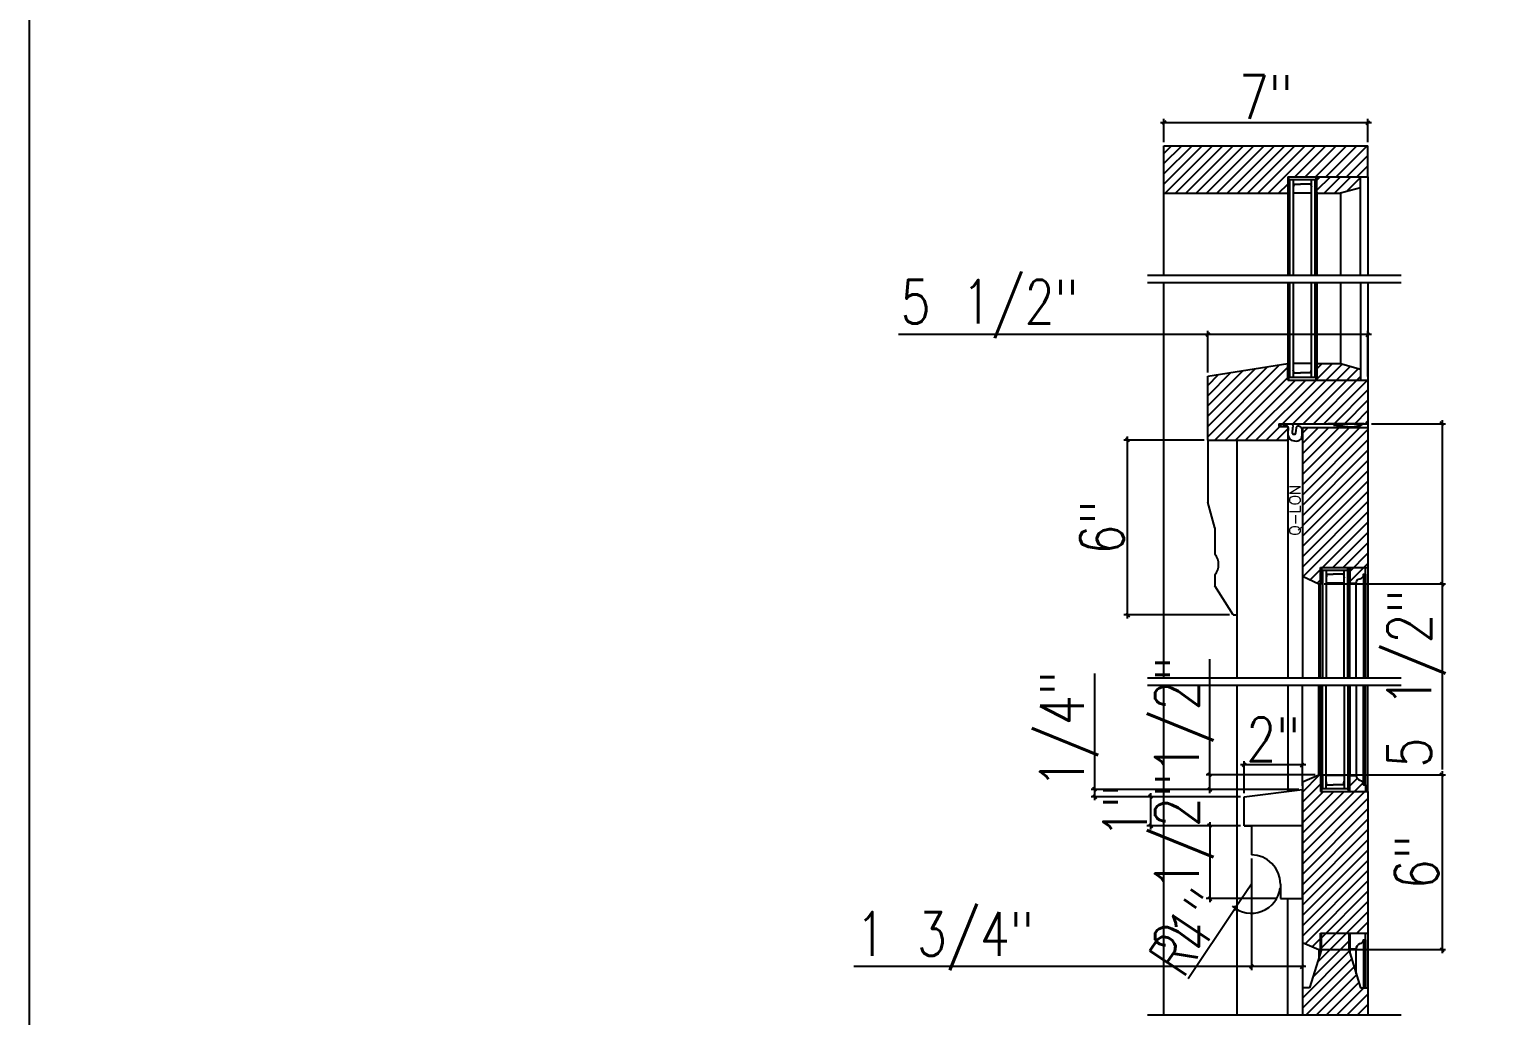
# Model space of a CAD drawing. Header units: inches. Extents: x 1985 to 11287, y 379 to 4336.
# Drawn here: x 7088 to 7138.6, y 3569.8 to 3603.7 of the extents above; entities that cross this region are included whole.
import ezdxf

# ---------------------------------------------------------------- set-up
doc = ezdxf.new("R2010")
doc.units = ezdxf.units.IN
doc.header["$MEASUREMENT"] = 0
doc.layers.get('0').update_dxf_attribs({"linetype": 'CONTINUOUS'})
doc.layers.get('Defpoints').update_dxf_attribs({"linetype": 'CONTINUOUS'})
for name, color, linetype in [('COTE1-1 99', 7, 'CONTINUOUS'), ('detail', 30, 'CONTINUOUS'), ('elevation', 7, 'CONTINUOUS'), ('glass-', 6, 'CONTINUOUS'), ('glazing tape', 7, 'CONTINUOUS'), ('glazing tape 99', 7, 'CONTINUOUS'), ('hatch 99', 1, 'CONTINUOUS'), ('hatch-', 1, 'CONTINUOUS'), ('separation 99', 3, 'CONTINUOUS'), ('weatherstripping', 5, 'CONTINUOUS'), ('wood detail', 7, 'CONTINUOUS'), ('wood detail 99', 7, 'CONTINUOUS')]:
    doc.layers.add(name, color=color, linetype=linetype)
doc.styles.get("Standard").update_dxf_attribs({"font": 'txt.shx', "width": 0.8})
doc.dimstyles.new('Elevation', dxfattribs={"dimscale": 2, "dimtxt": 0.75, "dimasz": 0.0625, "dimexe": 0.0625, "dimexo": 0.0625, "dimgap": 0.0625, "dimtad": 1, "dimdec": 5, "dimzin": 0, "dimdsep": 46, "dimlunit": 5, "dimtxsty": 'Standard', "dimblk1": 'OBLIQUE', "dimblk2": 'OBLIQUE', "dimsah": 1, "dimcen": 2, "dimdle": 0.0625, "dimclrd": 1, "dimclre": 1, "dimadec": 1, "dimazin": 0, "dimtfac": 0.375, "dimtdec": 5, "dimtmove": 0, "dimatfit": 3, "dimldrblk": 'OBLIQUE', "dimfxl": 1, "dimfrac": 2, "dimtolj": 1, "dimtzin": 0, "dimarcsym": 0})
pattern_1 = [(45, (7154.6456, 1875.4925), (-0.176776695, 0.176776695), [])]

# ---------------------------------------------------------------- blocks, each defined once
blk = doc.blocks.new('_OBLIQUE')
at = {"color": 0, "linetype": 'ByBlock'}
blk.add_line((-0.5, -0.5), (0.5, 0.5), dxfattribs=at)
blk = doc.blocks.new('*D1003')
at = {"layer": 'COTE1-1 99', "color": 1, "lineweight": -2}
for p, q in [((7126.786, 3600.474), (7134.036, 3600.474)), ((7126.911, 3599.799), (7126.911, 3600.599)), ((7133.911, 3599.799), (7133.911, 3600.599))]:
    blk.add_line(p, q, dxfattribs=at)
at = {"layer": 'Defpoints', "color": 0}
for p in [(7133.911, 3600.474), (7126.911, 3599.674), (7133.911, 3599.674)]:
    blk.add_point(p, dxfattribs=at)
at = {"layer": 'COTE1-1 99', "color": 1, "lineweight": -2, "xscale": 0.125, "yscale": 0.125, "zscale": 0.125, "rotation": 180}
blk.add_blockref('_OBLIQUE', (7126.911, 3600.474), dxfattribs=at)
at = {"layer": 'COTE1-1 99', "color": 1, "lineweight": -2, "xscale": 0.125, "yscale": 0.125, "zscale": 0.125}
blk.add_blockref('_OBLIQUE', (7133.911, 3600.474), dxfattribs=at)
at = {"layer": 'COTE1-1 99', "color": 0, "insert": (7130.411, 3601.349), "char_height": 1.5, "attachment_point": 5}
blk.add_mtext('\\A1;7"', dxfattribs=at)
blk = doc.blocks.new('*D1006')
at = {"layer": 'COTE1-1 99', "color": 1, "lineweight": -2}
for p, q in [((7128.286, 3589.575), (7125.535, 3589.575)), ((7125.66, 3583.45), (7125.66, 3589.7)), ((7129.161, 3583.575), (7125.535, 3583.575))]:
    blk.add_line(p, q, dxfattribs=at)
at = {"layer": 'Defpoints', "color": 0}
for p in [(7125.66, 3589.575), (7128.411, 3589.575), (7129.286, 3583.575)]:
    blk.add_point(p, dxfattribs=at)
at = {"layer": 'COTE1-1 99', "color": 1, "lineweight": -2, "xscale": 0.125, "yscale": 0.125, "zscale": 0.125}
for p, rotation in [((7125.66, 3589.575), 90), ((7125.66, 3583.575), 270)]:
    blk.add_blockref('_OBLIQUE', p, dxfattribs=dict(at, rotation=rotation))
at = {"layer": 'COTE1-1 99', "color": 0, "insert": (7124.785, 3586.575), "char_height": 1.5, "attachment_point": 5, "rotation": 90}
blk.add_mtext('\\A1;6"', dxfattribs=at)
blk = doc.blocks.new('*D1007')
at = {"layer": 'COTE1-1 99', "color": 1, "lineweight": -2}
for p, q in [((7132.349, 3578.085), (7136.581, 3578.085)), ((7136.456, 3578.21), (7136.456, 3571.96)), ((7132.349, 3572.085), (7136.581, 3572.085))]:
    blk.add_line(p, q, dxfattribs=at)
at = {"layer": 'Defpoints', "color": 0}
for p in [(7132.224, 3578.085), (7132.224, 3572.085), (7136.456, 3572.085)]:
    blk.add_point(p, dxfattribs=at)
at = {"layer": 'COTE1-1 99', "color": 1, "lineweight": -2, "xscale": 0.125, "yscale": 0.125, "zscale": 0.125}
for p, rotation in [((7136.456, 3578.085), 90), ((7136.456, 3572.085), 270)]:
    blk.add_blockref('_OBLIQUE', p, dxfattribs=dict(at, rotation=rotation))
at = {"layer": 'COTE1-1 99', "color": 0, "insert": (7135.581, 3575.085), "char_height": 1.5, "attachment_point": 5, "rotation": 90}
blk.add_mtext('\\A1;6"', dxfattribs=at)
blk = doc.blocks.new('*D1011')
at = {"layer": 'COTE1-1 99', "color": 1, "lineweight": -2}
for p, q in [((7128.411, 3591.896), (7128.411, 3593.325)), ((7133.911, 3591.763), (7133.911, 3593.325)), ((7128.411, 3593.2), (7117.799, 3593.2)), ((7134.036, 3593.2), (7128.411, 3593.2))]:
    blk.add_line(p, q, dxfattribs=at)
at = {"layer": 'Defpoints', "color": 0}
for p in [(7128.411, 3593.2), (7128.411, 3591.771), (7133.911, 3591.638)]:
    blk.add_point(p, dxfattribs=at)
at = {"layer": 'COTE1-1 99', "color": 1, "lineweight": -2, "xscale": 0.125, "yscale": 0.125, "zscale": 0.125, "rotation": 180}
blk.add_blockref('_OBLIQUE', (7128.411, 3593.2), dxfattribs=at)
at = {"layer": 'COTE1-1 99', "color": 1, "lineweight": -2, "xscale": 0.125, "yscale": 0.125, "zscale": 0.125}
blk.add_blockref('_OBLIQUE', (7133.911, 3593.2), dxfattribs=at)
at = {"layer": 'COTE1-1 99', "color": 0, "insert": (7120.924, 3594.075), "char_height": 1.5, "attachment_point": 5}
blk.add_mtext('\\A1;5 1/2"', dxfattribs=at)
blk = doc.blocks.new('*D1014')
at = {"layer": 'COTE1-1 99', "color": 1, "lineweight": -2}
for p, q in [((7136.456, 3590.263), (7136.456, 3584.638)), ((7134.036, 3590.138), (7136.581, 3590.138)), ((7132.411, 3584.638), (7136.581, 3584.638)), ((7136.456, 3584.638), (7136.456, 3578.263))]:
    blk.add_line(p, q, dxfattribs=at)
at = {"layer": 'Defpoints', "color": 0}
for p in [(7133.911, 3590.138), (7132.286, 3584.638), (7136.456, 3584.638)]:
    blk.add_point(p, dxfattribs=at)
at = {"layer": 'COTE1-1 99', "color": 1, "lineweight": -2, "xscale": 0.125, "yscale": 0.125, "zscale": 0.125}
for p, rotation in [((7136.456, 3590.138), 90), ((7136.456, 3584.638), 270)]:
    blk.add_blockref('_OBLIQUE', p, dxfattribs=dict(at, rotation=rotation))
at = {"layer": 'COTE1-1 99', "color": 0, "insert": (7135.581, 3581.388), "char_height": 1.5, "attachment_point": 5, "rotation": 90}
blk.add_mtext('\\A1;5 1/2"', dxfattribs=at)
blk = doc.blocks.new('*D1015')
at = {"layer": 'COTE1-1 99', "color": 1, "lineweight": -2}
for p, q in [((7128.482, 3578.085), (7128.482, 3582.06)), ((7132.099, 3578.085), (7128.357, 3578.085)), ((7128.482, 3577.46), (7128.482, 3578.085)), ((7131.536, 3577.585), (7128.357, 3577.585))]:
    blk.add_line(p, q, dxfattribs=at)
at = {"layer": 'Defpoints', "color": 0}
for p in [(7128.482, 3578.085), (7132.224, 3578.085), (7131.661, 3577.585)]:
    blk.add_point(p, dxfattribs=at)
at = {"layer": 'COTE1-1 99', "color": 1, "lineweight": -2, "xscale": 0.125, "yscale": 0.125, "zscale": 0.125}
for p, rotation in [((7128.482, 3578.085), 90), ((7128.482, 3577.585), 270)]:
    blk.add_blockref('_OBLIQUE', p, dxfattribs=dict(at, rotation=rotation))
at = {"layer": 'COTE1-1 99', "color": 0, "insert": (7127.607, 3580.135), "char_height": 1.5, "attachment_point": 5, "rotation": 90}
blk.add_mtext('\\A1;1/2"', dxfattribs=at)
blk = doc.blocks.new('*D1016')
at = {"layer": 'COTE1-1 99', "color": 1, "lineweight": -2}
for p, q in [((7129.536, 3576.335), (7128.357, 3576.335)), ((7128.482, 3576.46), (7128.482, 3573.71)), ((7130.786, 3573.835), (7128.357, 3573.835))]:
    blk.add_line(p, q, dxfattribs=at)
at = {"layer": 'Defpoints', "color": 0}
for p in [(7129.661, 3576.335), (7128.482, 3573.835), (7130.911, 3573.835)]:
    blk.add_point(p, dxfattribs=at)
at = {"layer": 'COTE1-1 99', "color": 1, "lineweight": -2, "xscale": 0.125, "yscale": 0.125, "zscale": 0.125}
for p, rotation in [((7128.482, 3576.335), 90), ((7128.482, 3573.835), 270)]:
    blk.add_blockref('_OBLIQUE', p, dxfattribs=dict(at, rotation=rotation))
at = {"layer": 'COTE1-1 99', "color": 0, "insert": (7127.607, 3575.085), "char_height": 1.5, "attachment_point": 5, "rotation": 90}
blk.add_mtext('\\A1;2 1/2"', dxfattribs=at)
blk = doc.blocks.new('*D1017')
at = {"layer": 'COTE1-1 99', "color": 1, "lineweight": -2}
for p, q in [((7129.536, 3577.335), (7126.326, 3577.335)), ((7126.451, 3577.46), (7126.451, 3576.21)), ((7129.536, 3576.335), (7126.326, 3576.335))]:
    blk.add_line(p, q, dxfattribs=at)
at = {"layer": 'Defpoints', "color": 0}
for p in [(7129.661, 3577.335), (7126.451, 3576.335), (7129.661, 3576.335)]:
    blk.add_point(p, dxfattribs=at)
at = {"layer": 'COTE1-1 99', "color": 1, "lineweight": -2, "xscale": 0.125, "yscale": 0.125, "zscale": 0.125}
for p, rotation in [((7126.451, 3577.335), 90), ((7126.451, 3576.335), 270)]:
    blk.add_blockref('_OBLIQUE', p, dxfattribs=dict(at, rotation=rotation))
at = {"layer": 'COTE1-1 99', "color": 0, "insert": (7125.576, 3576.835), "char_height": 1.5, "attachment_point": 5, "rotation": 90}
blk.add_mtext('\\A1;1"', dxfattribs=at)
blk = doc.blocks.new('*D1018')
at = {"layer": 'COTE1-1 99', "color": 1, "lineweight": -2}
for p, q in [((7131.786, 3578.427), (7129.536, 3578.427)), ((7129.661, 3577.46), (7129.661, 3578.552)), ((7131.661, 3577.71), (7131.661, 3578.552))]:
    blk.add_line(p, q, dxfattribs=at)
at = {"layer": 'Defpoints', "color": 0}
for p in [(7129.661, 3578.427), (7131.661, 3577.585), (7129.661, 3577.335)]:
    blk.add_point(p, dxfattribs=at)
at = {"layer": 'COTE1-1 99', "color": 1, "lineweight": -2, "xscale": 0.125, "yscale": 0.125, "zscale": 0.125, "rotation": 180}
blk.add_blockref('_OBLIQUE', (7129.661, 3578.427), dxfattribs=at)
at = {"layer": 'COTE1-1 99', "color": 1, "lineweight": -2, "xscale": 0.125, "yscale": 0.125, "zscale": 0.125}
blk.add_blockref('_OBLIQUE', (7131.661, 3578.427), dxfattribs=at)
at = {"layer": 'COTE1-1 99', "color": 0, "insert": (7130.661, 3579.302), "char_height": 1.5, "attachment_point": 5}
blk.add_mtext('\\A1;2"', dxfattribs=at)
blk = doc.blocks.new('*D1019')
at = {"layer": 'COTE1-1 99', "color": 1, "lineweight": -2}
for p, q in [((7129.911, 3575.21), (7129.911, 3571.375)), ((7131.661, 3573.71), (7131.661, 3571.375)), ((7129.911, 3571.5), (7116.261, 3571.5)), ((7131.786, 3571.5), (7129.911, 3571.5))]:
    blk.add_line(p, q, dxfattribs=at)
at = {"layer": 'Defpoints', "color": 0}
for p in [(7129.911, 3575.335), (7131.661, 3573.835), (7129.911, 3571.5)]:
    blk.add_point(p, dxfattribs=at)
at = {"layer": 'COTE1-1 99', "color": 1, "lineweight": -2, "xscale": 0.125, "yscale": 0.125, "zscale": 0.125, "rotation": 180}
blk.add_blockref('_OBLIQUE', (7129.911, 3571.5), dxfattribs=at)
at = {"layer": 'COTE1-1 99', "color": 1, "lineweight": -2, "xscale": 0.125, "yscale": 0.125, "zscale": 0.125}
blk.add_blockref('_OBLIQUE', (7131.661, 3571.5), dxfattribs=at)
at = {"layer": 'COTE1-1 99', "color": 0, "insert": (7119.386, 3572.375), "char_height": 1.5, "attachment_point": 5}
blk.add_mtext('\\A1;1 3/4"', dxfattribs=at)
blk = doc.blocks.new('*D1020')
at = {"layer": 'COTE1-1 99', "color": 1, "lineweight": -2}
for p, q in [((7124.532, 3577.585), (7124.532, 3581.56)), ((7131.536, 3577.585), (7124.407, 3577.585)), ((7124.532, 3577.21), (7124.532, 3577.585)), ((7129.536, 3577.335), (7124.407, 3577.335))]:
    blk.add_line(p, q, dxfattribs=at)
at = {"layer": 'Defpoints', "color": 0}
for p in [(7124.532, 3577.585), (7131.661, 3577.585), (7129.661, 3577.335)]:
    blk.add_point(p, dxfattribs=at)
at = {"layer": 'COTE1-1 99', "color": 1, "lineweight": -2, "xscale": 0.125, "yscale": 0.125, "zscale": 0.125}
for p, rotation in [((7124.532, 3577.585), 90), ((7124.532, 3577.335), 270)]:
    blk.add_blockref('_OBLIQUE', p, dxfattribs=dict(at, rotation=rotation))
at = {"layer": 'COTE1-1 99', "color": 0, "insert": (7123.657, 3579.635), "char_height": 1.5, "attachment_point": 5, "rotation": 90}
blk.add_mtext('\\A1;1/4"', dxfattribs=at)
blk = doc.blocks.new('*D1021')
at = {"layer": 'COTE1-1 99', "color": 1, "lineweight": -2}
for p in [(7129.911, 3574.335), (7127.745, 3571.091)]:
    blk.add_line(p, (7129.356, 3573.503), dxfattribs=at)
blk.add_arc((7129.911, 3574.335), 1, 229.1004, 352.838, dxfattribs=at)
at = {"layer": 'Defpoints', "color": 0}
for p in [(7129.911, 3574.335), (7129.356, 3573.503)]:
    blk.add_point(p, dxfattribs=at)
at = {"layer": 'COTE1-1 99', "color": 1, "lineweight": -2, "xscale": 0.125, "yscale": 0.125, "zscale": 0.125, "rotation": 56.26236719050465}
blk.add_blockref('_OBLIQUE', (7129.356, 3573.503), dxfattribs=at)
at = {"layer": 'COTE1-1 99', "color": 0, "insert": (7127.754, 3572.679), "char_height": 1.5, "attachment_point": 5, "rotation": 56.2624}
blk.add_mtext('\\A1;R1"', dxfattribs=at)

msp = doc.modelspace()

# ---------------------------------------------------------------- hatches: boundary and pattern name
at = {"layer": 'glazing tape'}
h = msp.add_hatch(color=7, dxfattribs=at)
h.paths.add_polyline_path([(7132.161373, 3598.549123), (7132.098873, 3598.549123), (7132.098873, 3598.049123), (7132.161373, 3598.049123), (7132.161373, 3598.086015)])
h.paths.add_polyline_path([(7131.223873, 3598.549123), (7131.161373, 3598.549123), (7131.161373, 3598.049123), (7131.223873, 3598.049123)])
h = msp.add_hatch(color=7, dxfattribs=at)
h.paths.add_polyline_path([(7132.161373, 3592.163346), (7132.161373, 3592.200238), (7132.098873, 3592.200238), (7132.098873, 3591.700238), (7132.161373, 3591.700238)])
h.paths.add_polyline_path([(7131.223873, 3592.200238), (7131.161373, 3592.200238), (7131.161373, 3591.918929), (7131.161373, 3591.700238), (7131.223873, 3591.700238)])
h = msp.add_hatch(color=7, dxfattribs=at)
h.paths.add_polyline_path([(7133.286385, 3585.161163), (7133.223885, 3585.161163), (7133.223885, 3584.661163), (7133.286385, 3584.661163)])
h.paths.add_polyline_path([(7132.348885, 3585.137663), (7132.286385, 3585.137663), (7132.286385, 3584.637663), (7132.348885, 3584.637663)])
h = msp.add_hatch(color=7, dxfattribs=at)
h.paths.add_polyline_path([(7133.223885, 3577.556672), (7133.286385, 3577.556672), (7133.286385, 3578.056672), (7133.223885, 3578.056672)])
h.paths.add_polyline_path([(7132.286385, 3577.584622), (7132.348885, 3577.584622), (7132.348885, 3578.084622), (7132.286385, 3578.084622)])
at = {"layer": 'glazing tape 99'}
h = msp.add_hatch(color=7, dxfattribs=at)
h.paths.add_polyline_path([(7133.255085, 3572.108072), (7133.286385, 3572.108072), (7133.286385, 3572.647086), (7133.255085, 3572.647086)])
h.paths.add_polyline_path([(7132.317685, 3572.647086), (7132.286385, 3572.647086), (7132.286385, 3572.084572), (7132.317685, 3572.084572)])
at = {"layer": 'hatch 99'}
h = msp.add_hatch(dxfattribs=at)
h.set_pattern_fill('ANSI31', color=256, scale=2, style=0)
h.set_pattern_definition([(45, (7154.6456, 1877.14462), (-0.176776695, 0.176776695), [])])
edge = h.paths.add_edge_path()
edge.add_spline(control_points=[(7131.16305, 3589.870786), (7131.177626, 3589.942672), (7131.195265, 3590.070594), (7131.031181, 3590.110332), (7130.988083, 3590.019541), (7130.89863, 3590.0567), (7130.854414, 3590.12674)], knot_values=[0.002756706, 0.002756706, 0.002756706, 0.002756706, 0.162430415, 0.217787302, 0.327082606, 0.496812861, 0.496812861, 0.496812861, 0.496812861], degree=3, periodic=0)
edge.add_line((7131.158957, 3590.044042), (7130.848909, 3590.044042))
edge.add_line((7130.848909, 3590.044042), (7130.848909, 3590.137704))
edge.add_line((7130.848909, 3590.137704), (7132.536385, 3590.137704))
edge.add_line((7132.536385, 3590.137704), (7133.786385, 3590.137704))
edge.add_line((7133.786385, 3590.137704), (7133.911385, 3590.137704))
edge.add_line((7133.911385, 3590.137704), (7133.911385, 3591.637746))
edge.add_line((7133.911385, 3591.637746), (7132.763185, 3591.637746))
edge.add_line((7132.763185, 3591.637746), (7131.161373, 3591.637746))
edge.add_line((7131.161373, 3591.637746), (7131.161373, 3592.200238))
edge.add_line((7131.161373, 3592.200238), (7128.411385, 3591.771058))
edge.add_line((7128.411385, 3591.771058), (7128.411385, 3589.575212))
edge.add_line((7128.411385, 3589.575212), (7131.161373, 3589.575212))
edge.add_line((7131.161373, 3589.575212), (7131.161373, 3590.040297))
h.paths.add_polyline_path([(7133.661373, 3591.637746), (7133.661373, 3592.012746), (7132.973194, 3592.200238), (7132.161373, 3592.200238), (7132.161373, 3591.995457), (7132.161373, 3591.637746)], flags=16)
h = msp.add_hatch(dxfattribs=at)
h.set_pattern_fill('ANSI31', color=256, scale=2, style=0)
h.set_pattern_definition(pattern_1)
h.paths.add_polyline_path([(7133.24781, 3572.108072), (7133.255085, 3572.108072), (7133.255085, 3572.647086), (7132.317685, 3572.647086), (7132.317685, 3572.084572), (7132.286385, 3571.983461), (7131.911385, 3570.772072), (7131.661385, 3570.772072), (7131.661385, 3569.832267), (7133.911385, 3569.832267), (7133.911385, 3570.772072), (7133.661385, 3570.772072)])
h.paths.add_polyline_path([(7133.911385, 3577.517658), (7132.286385, 3577.517658), (7132.286385, 3578.084622), (7132.223885, 3578.084622), (7131.661385, 3577.843551), (7131.661385, 3572.325694), (7132.223885, 3572.084622), (7132.286385, 3572.084622), (7132.286385, 3572.647086), (7133.911385, 3572.647086)])
h = msp.add_hatch(dxfattribs=at)
h.set_pattern_fill('ANSI31', color=256, scale=2, style=0)
h.set_pattern_definition(pattern_1)
h.paths.add_polyline_path([(7133.762885, 3577.744172), (7133.762885, 3577.757294, 0.350781059), (7133.637885, 3577.900422, -0.375199902), (7133.512885, 3578.056672), (7133.286385, 3578.056672), (7133.286385, 3577.517658), (7133.825385, 3577.517658), (7133.825385, 3577.744172)])
at = {"layer": 'hatch-'}
h = msp.add_hatch(dxfattribs=at)
h.set_pattern_fill('ANSI31', color=256, scale=2, style=0)
h.set_pattern_definition([(45, (7166.88059, 1938.7966), (-0.176776695, 0.176776695), [])])
h.paths.add_polyline_path([(7131.161373, 3598.049123), (7131.161373, 3598.611615), (7133.911385, 3598.611615), (7133.911385, 3599.674123), (7126.911385, 3599.674123), (7126.911385, 3598.049123)])
h = msp.add_hatch(dxfattribs=at)
h.set_pattern_fill('ANSI31', color=1, scale=2, style=0)
h.set_pattern_definition([(45, (7463.7881, 4125.64594), (-0.1767767, 0.1767767), [])])
h.paths.add_polyline_path([(7133.661373, 3598.611615), (7132.161373, 3598.611615), (7132.161373, 3598.086015), (7132.161373, 3598.049123), (7132.973194, 3598.049123), (7133.661373, 3598.236615)])
h = msp.add_hatch(dxfattribs=at)
h.set_pattern_fill('ANSI31', color=256, scale=2, style=0)
h.set_pattern_definition([(45, (7166.88059, 1938.57877), (-0.176776695, 0.176776695), [])])
h.paths.add_polyline_path([(7133.762885, 3584.960541), (7133.762885, 3584.973663), (7133.825385, 3584.973663), (7133.825385, 3585.200178), (7133.286385, 3585.200178), (7133.286385, 3584.661163), (7133.512885, 3584.661163, -0.375199902), (7133.637885, 3584.817413, 0.350781059)], flags=17)
h.paths.add_polyline_path([(7133.911385, 3590.012678), (7131.661385, 3590.012678), (7131.661385, 3584.905535), (7132.223885, 3584.637663), (7132.286385, 3584.637663), (7132.286385, 3585.200178), (7133.911385, 3585.200178)])

# ---------------------------------------------------------------- linework, layer by layer
at = {"layer": 'elevation'}
for p, q in [((7128.661385, 3586.569638), (7128.411385, 3587.450212)), ((7129.411385, 3581.153799), (7129.411385, 3569.832267))]:
    msp.add_line(p, q, dxfattribs=at)
at = {"layer": 'glass-', "color": 6}
for p, q in [((7131.223873, 3598.549123), (7131.223873, 3595.223204)), ((7131.223873, 3598.517915), (7132.098873, 3598.517915)), ((7131.348873, 3598.517915), (7131.348873, 3595.223204)), ((7131.378865, 3598.361596), (7131.348873, 3598.268213)), ((7131.378865, 3598.361596), (7131.598873, 3598.361596)), ((7131.943882, 3598.361596), (7131.598873, 3598.361596)), ((7131.943882, 3598.361596), (7131.973873, 3598.268213)), ((7131.973873, 3595.223204), (7131.973873, 3598.517915)), ((7132.098873, 3595.223204), (7132.098873, 3598.549123)), ((7131.973873, 3598.049123), (7131.348873, 3598.049123)), ((7131.223873, 3594.973204), (7131.223873, 3591.923712)), ((7131.348873, 3594.973204), (7131.348873, 3591.731446)), ((7131.973873, 3591.731446), (7131.973873, 3594.973204)), ((7132.098873, 3591.700238), (7132.098873, 3594.973204)), ((7131.223873, 3591.731446), (7132.098873, 3591.731446)), ((7131.973873, 3592.200238), (7131.348873, 3592.200238)), ((7131.378865, 3591.887766), (7131.348873, 3591.981149)), ((7131.378865, 3591.887766), (7131.598873, 3591.887766)), ((7131.943882, 3591.887766), (7131.598873, 3591.887766)), ((7131.943882, 3591.887766), (7131.973873, 3591.981149)), ((7133.223885, 3581.403799), (7133.223885, 3585.161163)), ((7132.348885, 3585.137663), (7132.348885, 3581.403799)), ((7132.348885, 3585.106478), (7133.223885, 3585.106478)), ((7132.473885, 3585.106478), (7132.473885, 3581.403799)), ((7132.503876, 3584.973658), (7132.473885, 3584.853475)), ((7133.098885, 3584.661163), (7132.473885, 3584.661163)), ((7132.503876, 3584.973658), (7132.723885, 3584.973658)), ((7133.068894, 3584.973658), (7132.723885, 3584.973658)), ((7133.068894, 3584.973658), (7133.098885, 3584.853475)), ((7133.098885, 3581.403799), (7133.098885, 3585.106478)), ((7132.348885, 3577.584622), (7132.348885, 3581.153799)), ((7132.473885, 3577.611358), (7132.473885, 3581.153799)), ((7133.098885, 3581.153799), (7133.098885, 3577.611358)), ((7133.223885, 3581.153799), (7133.223885, 3577.556672)), ((7133.098885, 3578.056672), (7132.473885, 3578.056672)), ((7132.348885, 3577.611358), (7133.223885, 3577.611358)), ((7132.503876, 3577.744178), (7132.473885, 3577.86436)), ((7132.503876, 3577.744178), (7132.723885, 3577.744178)), ((7133.068894, 3577.744178), (7132.723885, 3577.744178)), ((7133.068894, 3577.744178), (7133.098885, 3577.86436))]:
    msp.add_line(p, q, dxfattribs=at)
at = {"layer": 'glazing tape'}
for p, q in [((7131.161373, 3598.549123), (7131.223873, 3598.549123)), ((7131.223873, 3598.050301), (7131.223873, 3598.549123)), ((7132.098873, 3598.549123), (7132.098873, 3598.049123)), ((7131.161373, 3598.049123), (7131.223873, 3598.049123)), ((7131.161373, 3592.200238), (7131.223873, 3592.200238)), ((7131.223873, 3592.199061), (7131.223873, 3591.700238)), ((7132.098873, 3592.200238), (7132.161373, 3592.200238)), ((7132.098873, 3592.200238), (7132.098873, 3591.700238)), ((7131.161373, 3591.700238), (7131.223873, 3591.700238)), ((7133.223885, 3585.161163), (7133.223885, 3584.661163)), ((7132.348885, 3585.137663), (7132.286385, 3585.137663)), ((7132.348885, 3584.637663), (7132.348885, 3585.137663)), ((7132.348885, 3584.637663), (7132.286385, 3584.637663)), ((7132.286385, 3578.084622), (7132.348885, 3578.084622)), ((7132.348885, 3578.084622), (7132.348885, 3577.584622)), ((7133.223885, 3578.056672), (7133.223885, 3577.556672)), ((7132.286385, 3577.584622), (7132.348885, 3577.584622))]:
    msp.add_line(p, q, dxfattribs=at)
at = {"layer": 'glazing tape', "color": 0}
for p, q in [((7131.223873, 3598.549123), (7131.223873, 3598.049123)), ((7131.223873, 3591.700238), (7131.223873, 3592.200238))]:
    msp.add_line(p, q, dxfattribs=at)
at = {"layer": 'glazing tape', "color": 7}
for p, q in [((7132.098873, 3598.549123), (7132.161373, 3598.549123)), ((7132.098873, 3598.049123), (7132.161373, 3598.049123)), ((7132.098873, 3591.700238), (7132.161373, 3591.700238)), ((7133.223885, 3585.161163), (7133.286385, 3585.161163)), ((7133.223885, 3584.661163), (7133.286385, 3584.661163)), ((7133.223885, 3578.056672), (7133.286385, 3578.056672)), ((7133.223885, 3577.556672), (7133.286385, 3577.556672))]:
    msp.add_line(p, q, dxfattribs=at)
at = {"layer": 'separation 99'}
msp.add_lwpolyline([(9954.635727, 3266.28393), (7087.963638, 3266.28393), (7087.963638, 4336.37128), (9954.635727, 4336.37128)], close=True, dxfattribs=at)
at = {"layer": 'weatherstripping', "color": 5}
msp.add_line((7131.3282, 3590.12674), (7130.854414, 3590.12674), dxfattribs=at)
at = {"layer": 'weatherstripping', "color": 5, "lineweight": 30}
msp.add_line((7132.536385, 3590.137704), (7133.786385, 3590.137704), dxfattribs=at)
at = {"layer": 'weatherstripping', "color": 5}
msp.add_arc((7131.378327, 3589.74344), 0.272391, 338.1531508, 0.3367326, dxfattribs=at)
for points, knots in [([(7130.854414, 3590.12674), (7130.89863, 3590.0567), (7130.988083, 3590.019541), (7131.031181, 3590.110332), (7131.195265, 3590.070594), (7131.177626, 3589.942672), (7131.16305, 3589.870786)], [0.0027567057, 0.0027567057, 0.0027567057, 0.0027567057, 0.1724869609, 0.2817822642, 0.3371391511, 0.4968128609, 0.4968128609, 0.4968128609, 0.4968128609]), ([(7131.16305, 3589.870786), (7131.166471, 3589.77055), (7131.166251, 3589.521112), (7131.579726, 3589.514555), (7131.631155, 3589.642076)], [0, 0, 0, 0, 0.2460489598, 0.6041502785, 0.6041502785, 0.6041502785, 0.6041502785]), ([(7131.650713, 3589.745041), (7131.661788, 3589.88205), (7131.655092, 3589.976332), (7131.61135, 3590.038635), (7131.383071, 3590.083644), (7131.479003, 3589.760684), (7131.254164, 3589.759047), (7131.376577, 3590.070798), (7131.3282, 3590.12674)], [0, 0, 0, 0, 0.083614321, 0.208464293, 0.316031641, 0.607589822, 0.683535209, 1.009413891, 1.009413891, 1.009413891, 1.009413891])]:
    msp.add_open_spline(points, degree=3, knots=knots, dxfattribs=at)
at = {"layer": 'weatherstripping', "color": 5, "lineweight": 30}
msp.add_spline([(7133.748951, 3590.137153), (7133.506262, 3590.037908), (7133.220122, 3590.0307), (7132.729015, 3590.094015)], degree=3, dxfattribs=at)
at = {"layer": 'wood detail', "color": 0}
for p, q in [((7126.911385, 3599.674123), (7133.911385, 3599.674123)), ((7126.911385, 3595.223204), (7126.911385, 3599.674123)), ((7133.911385, 3598.611615), (7133.911385, 3599.674123)), ((7133.911385, 3598.727032), (7133.911385, 3599.199723)), ((7131.161373, 3598.611615), (7133.911385, 3598.611615)), ((7126.911385, 3598.049123), (7131.161373, 3598.049123)), ((7126.911385, 3581.403799), (7126.911385, 3594.973204)), ((7131.161373, 3591.637746), (7133.911385, 3591.637746)), ((7130.848909, 3590.137704), (7130.848909, 3590.044042)), ((7130.848909, 3590.044042), (7131.161373, 3590.044042)), ((7131.161373, 3590.044042), (7131.161373, 3589.575212)), ((7128.411385, 3589.575212), (7131.161373, 3589.575212)), ((7126.911385, 3569.832267), (7126.911385, 3581.153799))]:
    msp.add_line(p, q, dxfattribs=at)
at = {"layer": 'wood detail'}
for p, q in [((7131.161373, 3598.611615), (7131.161373, 3598.049123)), ((7133.911385, 3598.611615), (7133.911385, 3595.223204)), ((7135.054639, 3595.223204), (7126.34966, 3595.223204)), ((7135.054639, 3594.973204), (7126.34966, 3594.973204)), ((7133.911385, 3594.973204), (7133.911385, 3591.637746)), ((7128.411385, 3591.771058), (7131.161373, 3592.200238)), ((7128.411385, 3589.575212), (7128.411385, 3591.771058)), ((7131.161373, 3591.637746), (7131.161373, 3592.200238)), ((7132.763185, 3591.637746), (7133.911385, 3591.637746)), ((7133.911385, 3591.637746), (7133.911385, 3590.137704)), ((7131.661385, 3590.012678), (7133.911385, 3590.012678)), ((7131.661385, 3590.012678), (7131.661385, 3584.905535)), ((7132.536385, 3590.137704), (7133.786385, 3590.137704)), ((7133.911385, 3590.137704), (7133.911385, 3585.200178)), ((7128.411385, 3589.575212), (7128.411385, 3587.450212)), ((7129.411385, 3589.575212), (7129.411385, 3581.403799)), ((7131.161373, 3589.575212), (7131.161373, 3581.403799)), ((7128.661385, 3586.569638), (7128.661385, 3585.657319)), ((7132.286385, 3584.637663), (7132.286385, 3585.200178)), ((7133.911385, 3585.200178), (7133.911385, 3581.403799)), ((7128.661385, 3584.950212), (7128.661385, 3584.575212)), ((7131.661385, 3584.905535), (7131.661385, 3581.403799)), ((7133.286385, 3581.403799), (7133.286385, 3584.661163)), ((7133.512885, 3581.403799), (7133.512885, 3584.661163)), ((7133.762885, 3584.973663), (7133.762885, 3581.403799)), ((7133.825385, 3584.973663), (7133.825385, 3581.403799)), ((7129.286385, 3583.575212), (7128.661385, 3584.575212)), ((7132.223885, 3584.637663), (7132.286385, 3584.637663)), ((7132.286385, 3581.403799), (7132.286385, 3584.637663)), ((7129.286385, 3583.575212), (7129.411385, 3583.575212)), ((7135.054639, 3581.403799), (7126.34966, 3581.403799)), ((7135.054639, 3581.153799), (7126.34966, 3581.153799)), ((7135.054639, 3581.403799), (7128.34966, 3581.403799)), ((7131.161373, 3581.153799), (7131.161373, 3577.522121)), ((7131.661385, 3577.843551), (7131.661385, 3581.153799)), ((7132.223885, 3578.084622), (7132.223885, 3581.153799)), ((7132.286385, 3581.153799), (7132.286385, 3578.080172)), ((7133.286385, 3581.153799), (7133.286385, 3578.056672)), ((7133.512885, 3581.153799), (7133.512885, 3578.056672)), ((7133.762885, 3577.744172), (7133.762885, 3581.153799)), ((7133.825385, 3577.744172), (7133.825385, 3581.153799)), ((7133.911385, 3577.517658), (7133.911385, 3581.153799)), ((7132.223885, 3578.084622), (7132.286385, 3578.084622)), ((7132.223885, 3578.084622), (7132.286385, 3578.084622)), ((7132.286385, 3578.084622), (7132.286385, 3577.517658)), ((7132.286385, 3578.084622), (7132.286385, 3577.517658)), ((7132.286385, 3578.084622), (7132.286385, 3577.517658)), ((7131.661385, 3577.843551), (7131.661385, 3572.325694)), ((7133.911385, 3577.517658), (7133.911385, 3572.647086)), ((7131.161373, 3569.832267), (7131.161373, 3573.834622)), ((7133.911385, 3572.647086), (7133.911385, 3569.832267)), ((7131.661385, 3572.321194), (7131.661385, 3569.832267)), ((7135.054639, 3569.832267), (7126.34966, 3569.832267))]:
    msp.add_line(p, q, dxfattribs=at)
at = {"layer": 'wood detail', "color": 7}
for p, q in [((7132.161373, 3598.086015), (7132.161373, 3598.611615)), ((7133.661373, 3595.223204), (7133.661373, 3598.611615)), ((7131.161373, 3598.049123), (7131.161373, 3595.223204)), ((7132.161373, 3598.086015), (7132.161373, 3595.223204)), ((7132.161373, 3598.049123), (7132.973194, 3598.049123)), ((7133.661373, 3598.236615), (7132.973194, 3598.049123)), ((7132.973194, 3598.049123), (7132.973194, 3595.223204)), ((7131.161373, 3594.973204), (7131.161373, 3591.918929)), ((7132.161373, 3594.973204), (7132.161373, 3591.995457)), ((7132.973194, 3594.973204), (7132.973194, 3592.200238)), ((7133.661373, 3594.973204), (7133.661373, 3591.637746)), ((7132.161373, 3592.200238), (7132.973194, 3592.200238)), ((7132.161373, 3592.163346), (7132.161373, 3591.637746)), ((7132.973194, 3592.200238), (7133.661373, 3592.012746)), ((7130.848909, 3590.137704), (7132.536385, 3590.137704)), ((7133.786385, 3590.137704), (7133.911385, 3590.137704)), ((7132.286385, 3585.200178), (7133.911385, 3585.200178)), ((7131.661385, 3584.905535), (7132.223885, 3584.637663)), ((7132.223885, 3584.637663), (7132.223885, 3581.403799)), ((7131.661385, 3577.843551), (7132.223885, 3578.084622)), ((7131.661385, 3577.843551), (7132.223885, 3578.084622)), ((7131.661385, 3577.843551), (7132.223885, 3578.084622)), ((7132.286385, 3577.517658), (7133.911385, 3577.517658)), ((7132.286385, 3577.517658), (7133.911385, 3577.517658)), ((7132.286385, 3577.517658), (7133.911385, 3577.517658)), ((7132.286385, 3572.647086), (7133.911385, 3572.647086)), ((7132.286385, 3572.647086), (7133.911385, 3572.647086)), ((7132.286385, 3572.647086), (7133.911385, 3572.647086)), ((7132.286385, 3572.647086), (7133.911385, 3572.647086)), ((7132.286385, 3572.647086), (7133.911385, 3572.647086))]:
    msp.add_line(p, q, dxfattribs=at)
for points in [[(7133.286385, 3585.200178), (7133.286385, 3584.661163), (7133.512885, 3584.661163, -0.375199902), (7133.637885, 3584.817413, 0.375199902), (7133.762885, 3584.973663), (7133.825385, 3584.973663), (7133.825385, 3585.200178)], [(7133.286385, 3577.517658), (7133.286385, 3578.056672), (7133.512885, 3578.056672, 0.375199902), (7133.637885, 3577.900422, -0.375199902), (7133.762885, 3577.744172), (7133.825385, 3577.744172), (7133.825385, 3577.517658)]]:
    msp.add_lwpolyline(points, format="xyb", dxfattribs=at)
at = {"layer": 'wood detail'}
msp.add_arc((7128.223885, 3585.303765), 0.5625, 321.0575587, 38.9424413, dxfattribs=at)
at = {"layer": 'wood detail 99'}
for p, q in [((7129.661385, 3577.334622), (7131.661385, 3577.584622)), ((7131.661385, 3576.334622), (7131.661385, 3577.584622)), ((7129.661385, 3576.334622), (7129.661385, 3577.334622)), ((7131.661385, 3576.334622), (7129.661385, 3576.334622)), ((7129.661385, 3576.334622), (7129.911385, 3576.334622)), ((7129.911385, 3576.334622), (7129.911385, 3575.334622)), ((7131.661385, 3573.834622), (7131.661385, 3576.334622)), ((7129.911385, 3575.334622), (7129.911385, 3575.334622)), ((7130.911385, 3574.334622), (7130.911385, 3573.834622)), ((7130.911385, 3573.834622), (7131.661385, 3573.834622)), ((7132.286385, 3572.084622), (7132.286385, 3572.647086)), ((7132.286385, 3572.084622), (7132.286385, 3572.647086)), ((7132.286385, 3572.084572), (7132.286385, 3572.647086)), ((7132.286385, 3572.084572), (7132.286385, 3572.647086)), ((7132.286385, 3572.084572), (7132.286385, 3572.647086)), ((7132.317685, 3572.084572), (7132.317685, 3572.647086)), ((7133.911385, 3572.647086), (7133.911385, 3569.91013)), ((7133.911385, 3572.647086), (7133.911385, 3570.886407)), ((7133.911385, 3572.647086), (7133.911385, 3570.772072)), ((7131.661385, 3572.325694), (7131.661385, 3569.91013)), ((7131.661385, 3572.325694), (7131.661385, 3569.832267)), ((7131.661385, 3572.325644), (7131.661385, 3570.886407)), ((7131.661385, 3572.325644), (7131.661385, 3569.832267)), ((7131.661385, 3572.325644), (7131.661385, 3570.772072)), ((7132.317685, 3572.084572), (7131.911385, 3570.772072)), ((7132.223885, 3572.084622), (7132.286385, 3572.084622)), ((7132.223885, 3572.084622), (7132.286385, 3572.084622)), ((7132.223885, 3572.084572), (7132.286385, 3572.084572)), ((7132.223885, 3572.084572), (7132.286385, 3572.084572)), ((7132.223885, 3572.084572), (7132.317685, 3572.084572)), ((7132.223885, 3572.084572), (7132.223885, 3571.781563)), ((7133.255085, 3572.084572), (7133.661385, 3570.772072)), ((7133.512885, 3571.522072), (7133.512885, 3572.108072)), ((7133.512885, 3571.251782), (7133.512885, 3572.108072)), ((7131.661385, 3570.772072), (7131.661385, 3569.832267)), ((7131.911385, 3570.772072), (7131.661385, 3570.772072)), ((7133.661385, 3570.772072), (7133.911385, 3570.772072)), ((7133.911385, 3570.772072), (7133.911385, 3569.832267)), ((7131.661385, 3569.91013), (7131.661385, 3569.832267)), ((7133.911385, 3569.91013), (7133.911385, 3569.832267))]:
    msp.add_line(p, q, dxfattribs=at)
at = {"layer": 'wood detail 99', "color": 7}
for p, q in [((7132.286385, 3572.647086), (7133.911385, 3572.647086)), ((7132.286385, 3572.647086), (7133.911385, 3572.647086)), ((7132.286385, 3572.647086), (7133.911385, 3572.647086)), ((7132.286385, 3572.647086), (7133.911385, 3572.647086)), ((7132.286385, 3572.647086), (7133.911385, 3572.647086)), ((7133.255085, 3572.647086), (7133.255085, 3572.084572)), ((7133.286385, 3572.647086), (7133.286385, 3572.108072)), ((7133.825385, 3572.423872), (7133.825385, 3572.647086)), ((7131.661385, 3572.325694), (7132.223885, 3572.084622)), ((7131.661385, 3572.325694), (7132.223885, 3572.084622)), ((7131.661385, 3572.325644), (7132.223885, 3572.084572)), ((7131.661385, 3572.325644), (7132.223885, 3572.084572)), ((7131.661385, 3572.325644), (7132.223885, 3572.084572)), ((7132.286385, 3572.084572), (7132.286385, 3571.983461)), ((7133.255085, 3572.108072), (7133.512885, 3572.108072)), ((7133.286385, 3572.108072), (7133.286385, 3571.983461)), ((7133.762885, 3572.423872), (7133.825385, 3572.423872)), ((7133.762885, 3572.423872), (7133.762885, 3570.772072)), ((7133.825385, 3572.423872), (7133.825385, 3570.772072))]:
    msp.add_line(p, q, dxfattribs=at)
msp.add_lwpolyline([(7133.286385, 3572.647086), (7133.286385, 3572.108072), (7133.512885, 3572.108072, -0.33870461), (7133.637885, 3572.291122, 0.411741612), (7133.762885, 3572.423872), (7133.825385, 3572.423872), (7133.825385, 3572.647086)], format="xyb", dxfattribs=at)
at = {"layer": 'wood detail 99'}
msp.add_arc((7129.911385, 3574.334622), 1, 0, 90, dxfattribs=at)
at = {"layer": 'wood detail 99', "color": 7}
for centre, radius, start, end in [((7133.694996, 3572.117918), 0.182376, 108.2489105, 183.0948202), ((7133.633447, 3572.420527), 0.129481, 271.9642372, 1.480252)]:
    msp.add_arc(centre, radius, start, end, dxfattribs=at)

# ---------------------------------------------------------------- texts
at = {"layer": 'detail'}
msp.add_text('Q-LON', height=0.375, rotation=90, dxfattribs=at).set_placement((7131.593217, 3586.29449))

# ---------------------------------------------------------------- dimensions: what is measured, and where the dimension line sits
at = {"layer": 'COTE1-1 99'}
for base, p1, p2, picture, middle in [((7133.911385, 3600.473926), (7126.911385, 3599.674123), (7133.911385, 3599.674123), '*D1003', (7130.411385, 3601.348926)), ((7129.661385, 3578.427045), (7131.661385, 3577.584622), (7129.661385, 3577.334622), '*D1018', (7130.661385, 3579.302045))]:
    dim = msp.add_linear_dim(base=base, p1=p1, p2=p2, dimstyle='Elevation', override={"dimpost": '"'}, dxfattribs=at)
    dim.commit()
    dim.dimension.update_dxf_attribs({"geometry": picture, "text_midpoint": middle})
for base, p1, p2, picture, middle in [((7128.411385, 3593.199823), (7133.911385, 3591.637746), (7128.411385, 3591.771058), '*D1011', (7120.923797, 3593.199823)), ((7129.911385, 3571.50045), (7131.661385, 3573.834622), (7129.911385, 3575.334622), '*D1019', (7119.386385, 3571.50045))]:
    dim = msp.add_linear_dim(base=base, p1=p1, p2=p2, dimstyle='Elevation', override={"dimpost": '"'}, dxfattribs=at)
    dim.commit()
    dim.dimension.update_dxf_attribs({"geometry": picture, "text_midpoint": middle, "dimtype": 160})
for base, p1, p2, picture, middle in [((7136.455544, 3584.637663), (7133.911385, 3590.137704), (7132.286385, 3584.637663), '*D1014', (7135.580544, 3581.387663)), ((7125.660111, 3589.575212), (7129.286385, 3583.575212), (7128.411385, 3589.575212), '*D1006', (7124.785111, 3586.575212)), ((7128.481545, 3578.084622), (7131.661385, 3577.584622), (7132.223885, 3578.084622), '*D1015', (7127.606545, 3580.134622)), ((7124.531614, 3577.584622), (7129.661385, 3577.334622), (7131.661385, 3577.584622), '*D1020', (7123.656614, 3579.634622))]:
    dim = msp.add_linear_dim(base=base, p1=p1, p2=p2, angle=90, dimstyle='Elevation', override={"dimpost": '"'}, dxfattribs=at)
    dim.commit()
    dim.dimension.update_dxf_attribs({"geometry": picture, "text_midpoint": middle})
for base, p1, p2, picture, middle in [((7136.455544, 3572.084622), (7132.223885, 3578.084622), (7132.223885, 3572.084622), '*D1007', (7136.455544, 3575.084622)), ((7126.451087, 3576.334622), (7129.661385, 3577.334622), (7129.661385, 3576.334622), '*D1017', (7126.451087, 3576.834622)), ((7128.481545, 3573.834622), (7129.661385, 3576.334622), (7130.911385, 3573.834622), '*D1016', (7128.481545, 3575.084622))]:
    dim = msp.add_linear_dim(base=base, p1=p1, p2=p2, angle=90, dimstyle='Elevation', override={"dimpost": '"'}, dxfattribs=at)
    dim.commit()
    dim.dimension.update_dxf_attribs({"geometry": picture, "text_midpoint": middle, "dimtype": 160})
dim = msp.add_radius_dim(center=(7129.911385, 3574.334622), mpoint=(7129.355994, 3573.503033), dimstyle='Elevation', override={"dimpost": '"'}, dxfattribs=at)
dim.commit()
dim.dimension.update_dxf_attribs({"geometry": '*D1021', "text_midpoint": (7127.753613, 3572.679246)})

doc.saveas('drawing.dxf')
